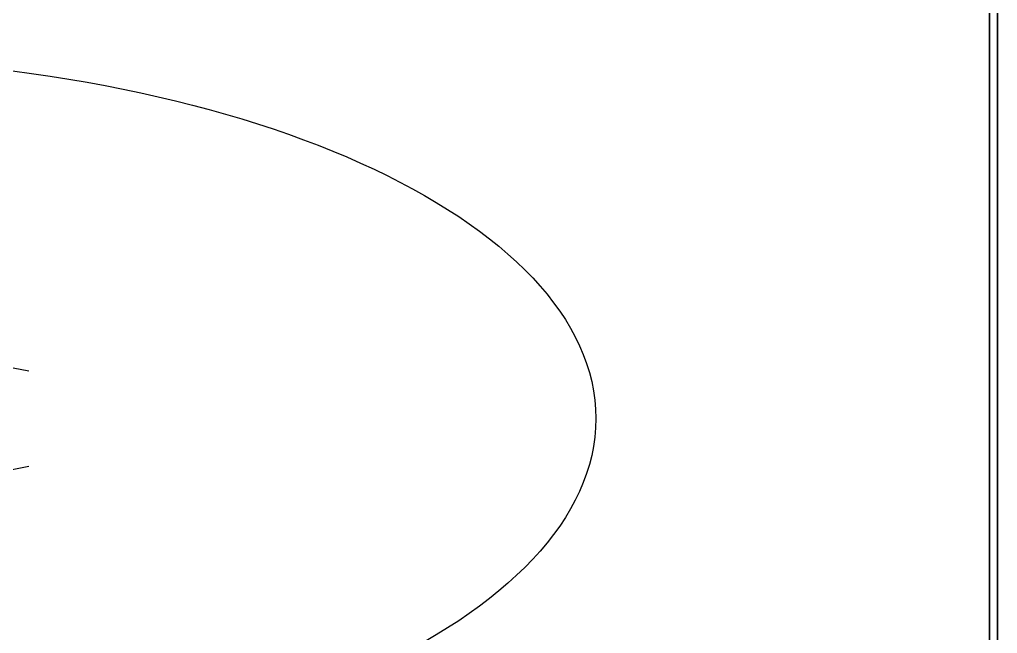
# Model space of a CAD drawing. Header units: millimetres. Extents: x -14 to 1662, y -935 to 1.
# Drawn here: x 1417.5 to 1661, y -553.5 to -400.6 of the extents above; entities that cross this region are included whole.
import ezdxf

# ---------------------------------------------------------------- set-up
doc = ezdxf.new("R2010")
doc.units = ezdxf.units.MM
doc.linetypes.add('NASCOSTA', pattern=[9.525, 6.35, -3.175])
for name, color, linetype in [('IQ_200_2D', 1, 'Continuous'), ('IQ_200_3D', 1, 'Continuous'), ('IQ_204_2D', 7, 'Continuous')]:
    doc.layers.add(name, color=color, linetype=linetype)

# ---------------------------------------------------------------- blocks, each defined once
blk = doc.blocks.new('ice_ref')
at = {"layer": 'IQ_204_2D'}
for p, q in [((30.31, 17.5), (58.81, 11.88)), ((30.31, -17.5), (58.81, -11.88))]:
    blk.add_line(p, q, dxfattribs=at)
blk.add_ellipse((0, 0), major_axis=(-200, 0), ratio=0.45, dxfattribs=at)

msp = doc.modelspace()

# ---------------------------------------------------------------- linework, layer by layer
at = {"layer": 'IQ_200_2D'}
msp.add_lwpolyline([(0, 0), (1661, 0), (1661, -700), (0, -700)], close=True, dxfattribs=at)
at = {"layer": 'IQ_200_3D'}
for points in [[(1661, -700, 850), (0, -700, 850), (0, 0, 850), (1661, 0, 850)], [(1661, 0, 900), (0, 0, 900), (0, -700, 900), (1661, -700, 900)], [(1659, -645, 150), (2, -645, 150), (2, 0, 150), (1659, 0, 150)], [(1661, -700, 850), (1661, 0, 850), (1661, 0, 900), (1661, -700, 900)]]:
    msp.add_3dface(points, dxfattribs=at)
for points, invisible_edges in [([(1659, -645, 198), (1659, 0, 850), (1659, -695, 850), (1659, -695, 198)], 1), ([(1659, 0, 150), (1659, 0, 850), (1659, -645, 198), (1659, -645, 150)], 2)]:
    msp.add_3dface(points, dxfattribs=dict(at, invisible_edges=invisible_edges))
at = {"layer": 'IQ_204_2D', "color": 7, "linetype": 'NASCOSTA', "ltscale": 10}
msp.add_lwpolyline([(2, 0), (1659, 0), (1659, -645), (2, -645)], close=True, dxfattribs=at)

# ---------------------------------------------------------------- block references
at = {"layer": 'IQ_204_2D'}
msp.add_blockref('ice_ref', (1361, -500), dxfattribs=at)

doc.saveas('drawing.dxf')
